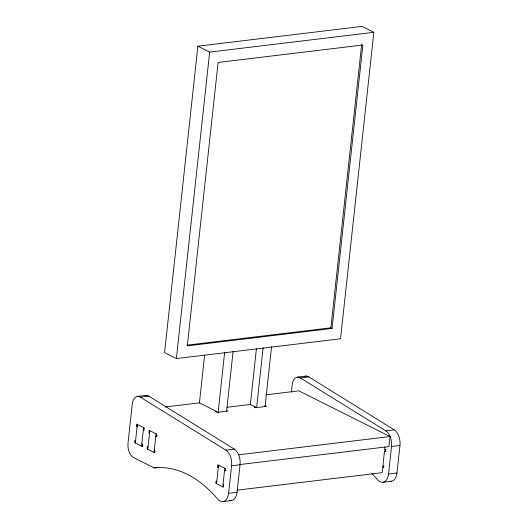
<?xml version="1.0" encoding="UTF-8"?>
<svg xmlns="http://www.w3.org/2000/svg" width="528" height="528" viewBox="0 0 528 528"><rect width="100%" height="100%" fill="white"/><g stroke="black" fill="none" stroke-linecap="round" stroke-linejoin="round"><path stroke-width="0.79" d="M137.082 426.73L136.389 426.38L136.64 424.096L144.269 427.924L144.025 430.208L143.332 429.858M135.32 442.999L137.339 424.446M143.576 427.574L141.563 446.12L143.194 445.929M147.8 449.249L149.813 430.696M197.875 46.187L164.578 352.664L176.372 358.571L340.54 338.785L373.837 32.307L362.05 26.4L197.875 46.187L209.662 52.1L373.837 32.307M154.044 452.377L156.057 433.825M176.372 358.571L209.662 52.1M199.406 403.029L204.574 355.463M218.064 413.015L224.651 352.381M218.288 467.432L217.595 467.082L217.846 464.798L225.469 468.62L225.225 470.903L224.532 470.56L226.063 470.375M216.52 483.694L218.539 465.142M226.598 411.173L233.099 351.364M222.763 486.823L224.776 468.27M228.598 493.284L231.587 465.762A12.758 7.557 83.1 0 0 225.878 450.146L140.422 397.201A10.89 6.455 83.1 0 0 132.251 404.217L128.053 442.886A11.563 6.851 83.1 0 0 133.861 457.723L154.183 467.907A151.391 89.681 83.1 0 1 218.612 500.207L220.348 501.072A11.88 7.042 83.1 0 0 228.598 493.284L237.046 492.268L240.035 464.746A12.758 7.557 83.1 0 0 234.32 449.123L148.863 396.185A10.89 6.455 83.1 0 0 145.24 395.505M250.351 404.646L256.469 348.341M256.621 407.557L263.116 347.741M265.063 406.54L271.557 346.724M291.403 392.185L292.189 384.932A10.89 6.455 83.1 0 1 300.353 377.923L308.801 376.9L394.258 429.845A12.758 7.557 83.1 0 1 399.967 445.467L396.977 472.982A11.88 7.042 83.1 0 1 390.588 481.305M332.092 328.429L187.321 345.88L218.11 62.456L362.881 45.005L332.092 328.429L330.878 327.822L361.667 44.392M386.001 451.09L384.47 451.282L382.952 465.26L383.645 465.61L383.394 467.894M384.945 447.025L384.608 450.107L385.796 449.962M385.407 449.341L385.163 451.625L384.47 451.282M265.729 394.845L298.861 390.845L390.047 436.55L388.958 446.582L239.903 464.548M372.029 473.669A151.391 89.681 83.1 0 1 378.55 480.922L380.285 481.793A11.88 7.042 83.1 0 0 388.535 474.005L391.525 446.483A12.758 7.557 83.1 0 0 385.816 430.861L300.353 377.923M186.925 345.173L330.878 327.822M137.689 396.376L146.137 395.36M297.627 377.098L306.075 376.081M140.422 397.201L148.863 396.185M165.251 406.956L199.432 402.838L216.731 411.51L215.556 411.649L216.982 412.361L227.773 411.061L226.354 410.348M226.981 407.279L250.378 404.455L255.539 407.042L254.364 407.187L255.44 407.722L266.501 406.388L265.082 405.682M136.389 426.38L137.927 426.195M157.344 435.93L155.806 436.115L156.499 436.458L156.75 434.174L149.12 430.353L148.876 432.637L149.569 432.986M225.878 450.146L234.32 449.123M385.816 430.861L394.258 429.845M238.537 454.819L390.047 436.55M154.183 467.907L157.252 467.537M217.595 467.082L219.133 466.897M231.587 465.762L240.035 464.746M391.525 446.483L399.967 445.467M384.028 466.283L382.84 466.429L382.16 472.672L237.204 490.149M388.535 474.005L396.977 472.982M223.133 501.56L231.574 500.544M383.071 482.282L391.512 481.265M382.417 466.283L383.803 466.983M135.564 440.708L134.871 440.359L134.62 442.642L142.256 446.47L142.507 444.187L141.814 443.837M148.051 446.965L147.358 446.615L147.107 448.906L154.737 452.727L154.981 450.443L154.288 450.094M216.77 481.411L216.077 481.061L215.827 483.351L223.456 487.172L223.707 484.889L223.014 484.539M304.326 376.589A10.89 6.455 83.1 0 1 308.801 376.9M237.046 492.268A11.88 7.042 83.1 0 1 229.72 500.419"/></g></svg>
